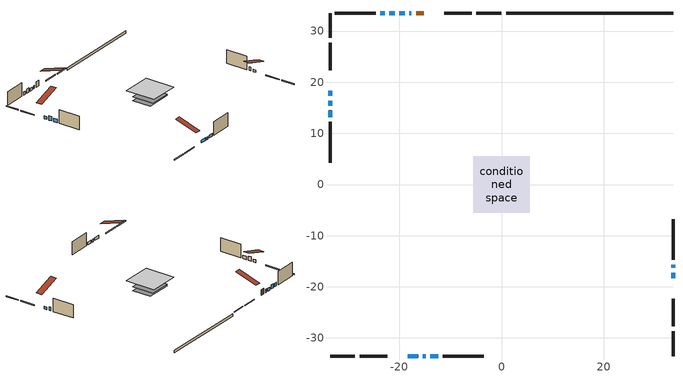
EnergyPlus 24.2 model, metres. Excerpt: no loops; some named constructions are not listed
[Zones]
conditioned space
 floor adiabatic (Floor1 construction): -4.02,-4.02 -4.02,4.02 4.02,4.02 4.02,-4.02 z0.91
 floor adiabatic (AdiabaticFloorConstruction): -5.48,-5.48 -5.48,5.48 5.48,5.48 5.48,-5.48 z3.35
 floor foundation (Slab1 construction): -4.72,-3.43 -4.72,3.43 4.72,3.43 4.72,-3.43 z0
 wall outside (RimJoist1 construction): -0.02,33.53 -4.9,33.53 / -33.53,-33.53 -28.65,-33.53 / -33.53,33.53 -33.53,28.65 / 33.53,-33.53 33.53,-28.65 z0.91:1.21
 wall outside (RimJoist2 construction): -5.82,33.53 -11.21,33.53 / -27.72,-33.53 -22.34,-33.53 / -33.53,27.72 -33.53,22.34 / 33.53,-27.72 33.53,-22.34 z0.91:1.21
 wall outside (AdiabaticWallConstruction 1): -15.19,33.53 -16.67,33.53 z0.91:2.94
 wall outside (AdiabaticWallConstruction): -17.6,33.53 -18.02,33.53 / -22.84,33.53 -23.68,33.53 / 33.53,-16.31 33.53,-15.67 / -33.53,14.47 -33.53,13.19 z0.91:2.13; -18.94,33.53 -19.96,33.53 / -33.53,18.36 -33.53,17.34 / -18.35,-33.53 -16.32,-33.53 / -13.91,-33.53 -12.38,-33.53 z0.91:1.93; -20.89,33.53 -21.91,33.53 / -33.53,16.41 -33.53,15.39 z0.91:2.43; 33.53,-18.36 33.53,-17.23 z0.91:1.73; -15.4,-33.53 -14.84,-33.53 z0.91:1.83
 wall outside (Wall1 construction): -24.61,33.53 -32.6,33.53 / -11.46,-33.53 -3.47,-33.53 / -33.53,12.26 -33.53,4.28 / 33.53,-14.74 33.53,-6.75 z0.91:5.79
 wall foundation (FoundationWall1 construction): 33.53,33.53 0.91,33.53 z0:0.91
 window (WindowConstruction 10): -17.6,33.53 -18.02,33.53 z0.91:2.13
 window (WindowConstruction 5): -18.95,33.53 -19.96,33.53 z0.91:1.92
 window (WindowConstruction 6): -20.89,33.53 -21.91,33.53 z0.91:2.43
 window (WindowConstruction 7): 33.53,-18.35 33.53,-17.24 z0.91:1.72
 window (WindowConstruction 8): -33.53,18.35 -33.53,17.34 z0.91:1.92
 window (WindowConstruction 9): -33.53,16.41 -33.53,15.4 z0.91:2.43
 window (WindowConstruction): -18.35,-33.53 -16.32,-33.53 z0.91:1.92
 window (WindowConstruction 1): -22.84,33.53 -23.68,33.53 z0.91:2.13
 window (WindowConstruction 2): 33.53,-16.31 33.53,-15.67 z0.91:2.13
 window (WindowConstruction 3): -33.53,14.47 -33.53,13.19 z0.91:2.13
 window (WindowConstruction 11): -15.39,-33.53 -14.84,-33.53 z0.91:1.82
 window (WindowConstruction 4): -13.91,-33.53 -12.38,-33.53 z0.91:1.92
 door (Door): -15.19,33.53 -16.67,33.53 z0.91:2.94
 ceiling adiabatic (AdiabaticFloorConstruction): 5.48,-5.48 5.48,5.48 -5.48,5.48 -5.48,-5.48 z3.35
 roof outside (Roof1 construction): -14.26,33.53,5.79 -14.26,25.46,8.48 -12.13,25.46,8.48 -12.13,33.53,5.79; -19.28,-33.53,5.79 -19.28,-25.46,8.48 -21.41,-25.46,8.48 -21.41,-33.53,5.79; -33.53,19.28,5.79 -25.46,19.28,8.48 -25.46,21.41,8.48 -33.53,21.41,5.79; 33.53,-19.28,5.79 25.46,-19.28,8.48 25.46,-21.41,8.48 33.53,-21.41,5.79
[EnergyManagementSystem:OutputVariable] Type of Data in Variable=Summed; Update Frequency=ZoneTimestep
Name | EMS Variable | EMS Program or Subroutine | Units
clg_unmet_hours_annual_outvar; Energy Management System Output Variable 4 | clg_unmet_hours | unmet_hours_program | hr
loads_htg_roofs_annual_outvar; Energy Management System Output Variable 5 | loads_htg_roofs | component_loads_program | J
loads_htg_ceilings_annual_outvar; Energy Management System Output Variable 6 | loads_htg_ceilings | component_loads_program | J
loads_htg_walls_annual_outvar; Energy Management System Output Variable 7 | loads_htg_walls | component_loads_program | J
loads_htg_rim_joists_annual_outvar; Energy Management System Output Variable 8 | loads_htg_rim_joists | component_loads_program | J
loads_htg_foundation_walls_annual_outvar; Energy Management System Output Variable 9 | loads_htg_foundation_walls | component_loads_program | J
loads_htg_doors_annual_outvar; Energy Management System Output Variable 10 | loads_htg_doors | component_loads_program | J
loads_htg_windows_conduction_annual_outvar; Energy Management System Output Variable 11 | loads_htg_windows_conduction | component_loads_program | J
loads_htg_windows_solar_annual_outvar; Energy Management System Output Variable 12 | loads_htg_windows_solar | component_loads_program | J
loads_htg_skylights_conduction_annual_outvar; Energy Management System Output Variable 13 | loads_htg_skylights_conduction | component_loads_program | J
loads_htg_skylights_solar_annual_outvar; Energy Management System Output Variable 14 | loads_htg_skylights_solar | component_loads_program | J
loads_htg_floors_annual_outvar; Energy Management System Output Variable 15 | loads_htg_floors | component_loads_program | J
loads_htg_slabs_annual_outvar; Energy Management System Output Variable 16 | loads_htg_slabs | component_loads_program | J
loads_htg_internal_mass_annual_outvar; Energy Management System Output Variable 17 | loads_htg_internal_mass | component_loads_program | J
loads_htg_infil_annual_outvar; Energy Management System Output Variable 18 | loads_htg_infil | component_loads_program | J
loads_htg_natvent_annual_outvar; Energy Management System Output Variable 19 | loads_htg_natvent | component_loads_program | J
loads_htg_mechvent_annual_outvar; Energy Management System Output Variable 20 | loads_htg_mechvent | component_loads_program | J
loads_htg_whf_annual_outvar; Energy Management System Output Variable 21 | loads_htg_whf | component_loads_program | J
loads_htg_ducts_annual_outvar; Energy Management System Output Variable 22 | loads_htg_ducts | component_loads_program | J
loads_htg_intgains_annual_outvar; Energy Management System Output Variable 23 | loads_htg_intgains | component_loads_program | J
loads_htg_lighting_annual_outvar; Energy Management System Output Variable 24 | loads_htg_lighting | component_loads_program | J
loads_clg_roofs_annual_outvar; Energy Management System Output Variable 25 | loads_clg_roofs | component_loads_program | J
loads_clg_ceilings_annual_outvar; Energy Management System Output Variable 26 | loads_clg_ceilings | component_loads_program | J
loads_clg_walls_annual_outvar; Energy Management System Output Variable 27 | loads_clg_walls | component_loads_program | J
loads_clg_rim_joists_annual_outvar; Energy Management System Output Variable 28 | loads_clg_rim_joists | component_loads_program | J
loads_clg_foundation_walls_annual_outvar; Energy Management System Output Variable 29 | loads_clg_foundation_walls | component_loads_program | J
loads_clg_doors_annual_outvar; Energy Management System Output Variable 30 | loads_clg_doors | component_loads_program | J
loads_clg_windows_conduction_annual_outvar; Energy Management System Output Variable 31 | loads_clg_windows_conduction | component_loads_program | J
loads_clg_windows_solar_annual_outvar; Energy Management System Output Variable 32 | loads_clg_windows_solar | component_loads_program | J
loads_clg_skylights_conduction_annual_outvar; Energy Management System Output Variable 33 | loads_clg_skylights_conduction | component_loads_program | J
loads_clg_skylights_solar_annual_outvar; Energy Management System Output Variable 34 | loads_clg_skylights_solar | component_loads_program | J
loads_clg_floors_annual_outvar; Energy Management System Output Variable 35 | loads_clg_floors | component_loads_program | J
loads_clg_slabs_annual_outvar; Energy Management System Output Variable 36 | loads_clg_slabs | component_loads_program | J
loads_clg_internal_mass_annual_outvar; Energy Management System Output Variable 37 | loads_clg_internal_mass | component_loads_program | J
loads_clg_infil_annual_outvar; Energy Management System Output Variable 38 | loads_clg_infil | component_loads_program | J
loads_clg_natvent_annual_outvar; Energy Management System Output Variable 39 | loads_clg_natvent | component_loads_program | J
loads_clg_mechvent_annual_outvar; Energy Management System Output Variable 40 | loads_clg_mechvent | component_loads_program | J
loads_clg_whf_annual_outvar; Energy Management System Output Variable 41 | loads_clg_whf | component_loads_program | J
loads_clg_ducts_annual_outvar; Energy Management System Output Variable 42 | loads_clg_ducts | component_loads_program | J
loads_clg_intgains_annual_outvar; Energy Management System Output Variable 43 | loads_clg_intgains | component_loads_program | J
loads_clg_lighting_annual_outvar; Energy Management System Output Variable 44 | loads_clg_lighting | component_loads_program | J
loads_htg_tot_annual_outvar; Energy Management System Output Variable 1; Energy Management System Output Variable 45 | loads_htg_tot | total_loads_program | J
loads_clg_tot_annual_outvar; Energy Management System Output Variable 2; Energy Management System Output Variable 46 | loads_clg_tot | total_loads_program | J
Energy Management System Output Variable 3 | htg_unmet_hours | unmet_hours_program | hr
[Schedule:Day:Interval]
interior lighting schedule day 6: No, 01:00, 0.0745455, 04:00, 0.0621212, 05:00, 0.0683333, 06:00, 0.111818, 07:00, 0.186364, 08:00, 0.236061, 10:00, 0.254697, 11:00, 0.242273, 12:00, 0.229848, 13:00, 0.223636, 14:00, 0.217424, 15:00, 0.229848, 16:00, 0.254697, 17:00, 0.310606, 18:00, 0.403788, 19:00, 0.534242, 20:00, 0.658485, 21:00, 0.683333, 22:00, 0.490758, 23:00, 0.248485, 24:00, 0.111818
interior lighting schedule day 7: No, 01:00, 0.08, 04:00, 0.0666667, 05:00, 0.0733333, 06:00, 0.12, 07:00, 0.2, 08:00, 0.253333, 10:00, 0.273333, 11:00, 0.26, 12:00, 0.246667, 13:00, 0.24, 14:00, 0.233333, 15:00, 0.246667, 16:00, 0.273333, 17:00, 0.333333, 18:00, 0.433333, 19:00, 0.573333, 20:00, 0.706667, 21:00, 0.733333, 22:00, 0.526667, 23:00, 0.266667, 24:00, 0.12
interior lighting schedule day 8: No, 01:00, 0.0890909, 04:00, 0.0742424, 05:00, 0.0816667, 06:00, 0.133636, 07:00, 0.222727, 08:00, 0.282121, 10:00, 0.304394, 11:00, 0.289545, 12:00, 0.274697, 13:00, 0.267273, 14:00, 0.259848, 15:00, 0.274697, 16:00, 0.304394, 17:00, 0.371212, 18:00, 0.482576, 19:00, 0.638485, 20:00, 0.78697, 21:00, 0.816667, 22:00, 0.586515, 23:00, 0.29697, 24:00, 0.133636
interior lighting schedule day 9: No, 01:00, 0.0972727, 04:00, 0.0810606, 05:00, 0.0891667, 06:00, 0.145909, 07:00, 0.243182, 08:00, 0.30803, 10:00, 0.332348, 11:00, 0.316136, 12:00, 0.299924, 13:00, 0.291818, 14:00, 0.283712, 15:00, 0.299924, 16:00, 0.332348, 17:00, 0.405303, 18:00, 0.526894, 19:00, 0.697121, 20:00, 0.859242, 21:00, 0.891667, 22:00, 0.640379, 23:00, 0.324242, 24:00, 0.145909
interior lighting schedule day 10: No, 01:00, 0.105455, 04:00, 0.0878788, 05:00, 0.0966667, 06:00, 0.158182, 07:00, 0.263636, 08:00, 0.333939, 10:00, 0.360303, 11:00, 0.342727, 12:00, 0.325152, 13:00, 0.316364, 14:00, 0.307576, 15:00, 0.325152, 16:00, 0.360303, 17:00, 0.439394, 18:00, 0.571212, 19:00, 0.755758, 20:00, 0.931515, 21:00, 0.966667, 22:00, 0.694242, 23:00, 0.351515, 24:00, 0.158182
interior lighting schedule day 11: No, 01:00, 0.109091, 04:00, 0.0909091, 05:00, 0.1, 06:00, 0.163636, 07:00, 0.272727, 08:00, 0.345455, 10:00, 0.372727, 11:00, 0.354545, 12:00, 0.336364, 13:00, 0.327273, 14:00, 0.318182, 15:00, 0.336364, 16:00, 0.372727, 17:00, 0.454545, 18:00, 0.590909, 19:00, 0.781818, 20:00, 0.963636, 21:00, 1, 22:00, 0.718182, 23:00, 0.363636, 24:00, 0.163636
occupants schedule day: No, 05:00, 0.426829, 06:00, 0.719512, 07:00, 1, 08:00, 0.670732, 09:00, 0.329268, 14:00, 0.170732, 15:00, 0.231707, 16:00, 0.329268, 17:00, 0.5, 18:00, 0.670732, 19:00, 0.829268, 21:00, 1, 22:00, 0.853659, 23:00, 0.646341, 24:00, 0.426829
occupants schedule default day; clothes dryer schedule default day; cooking range schedule default day; mech vent bath fan 0 schedule default day; mech vent bath fan 1 schedule default day; misc plug loads schedule default day; general water use schedule default day; clothes dryer exhaust 0 schedule default day; cooling season schedule day; cooling season schedule day 2; cooling season schedule default day; exterior lighting schedule default day; natural vent schedule default day: No, 24:00, 0
clothes dryer schedule day; clothes dryer exhaust 0 schedule day: No, 01:00, 0.123457, 02:00, 0.0740741, 03:00, 0.0493827, 04:00, 0.0246914, 05:00, 0.0493827, 06:00, 0.0740741, 07:00, 0.197531, 08:00, 0.395062, 09:00, 0.592593, 10:00, 0.839506, 11:00, 0.962963, 12:00, 1, 13:00, 0.91358, 14:00, 0.82716, 15:00, 0.716049, 16:00, 0.753086, 17:00, 0.679012, 18:00, 0.666667, 20:00, 0.62963, 21:00, 0.641975, 22:00, 0.666667, 23:00, 0.54321, 24:00, 0.296296
cooking range schedule day: No, 05:00, 0.0597015, 06:00, 0.11194, 07:00, 0.171642, 08:00, 0.291045, 11:00, 0.343284, 12:00, 0.402985, 13:00, 0.462687, 14:00, 0.343284, 15:00, 0.291045, 16:00, 0.402985, 17:00, 0.567164, 18:00, 1, 19:00, 0.850746, 20:00, 0.432836, 21:00, 0.291045, 22:00, 0.231343, 23:00, 0.171642, 24:00, 0.11194
mech vent bath fan 0 schedule day; mech vent bath fan 1 schedule day: No, 07:00, 0, 08:00, 1, 09:00, 0.2, 24:00, 0
misc plug loads schedule day: No, 06:00, 0.705882, 07:00, 0.745098, 08:00, 0.803922, 15:00, 0.823529, 16:00, 0.862745, 17:00, 0.921569, 18:00, 0.980392, 19:00, 1, 20:00, 0.980392, 21:00, 0.941176, 22:00, 0.862745, 23:00, 0.784314, 24:00, 0.72549
general water use schedule day: No, 01:00, 0.315068, 03:00, 0.287671, 04:00, 0.342466, 05:00, 0.369863, 06:00, 0.520548, 07:00, 0.60274, 08:00, 0.534247, 10:00, 0.506849, 11:00, 0.465753, 14:00, 0.479452, 15:00, 0.534247, 16:00, 0.589041, 17:00, 0.69863, 18:00, 0.876712, 19:00, 0.890411, 20:00, 0.986301, 21:00, 1, 22:00, 0.863014, 23:00, 0.616438, 24:00, 0.465753
cooling season schedule day 1: No, 24:00, 1
exterior lighting schedule day: No, 01:00, 0.566667, 03:00, 0.524167, 05:00, 0.495833, 06:00, 0.5525, 07:00, 0.623333, 08:00, 0.580833, 09:00, 0.439167, 10:00, 0.354167, 12:00, 0.34, 13:00, 0.354167, 14:00, 0.396667, 15:00, 0.425, 16:00, 0.495833, 17:00, 0.623333, 18:00, 0.793333, 19:00, 0.906667, 20:00, 0.963333, 21:00, 0.991667, 22:00, 0.920833, 23:00, 0.793333, 24:00, 0.665833
exterior lighting schedule day 1: No, 01:00, 0.528571, 03:00, 0.488929, 05:00, 0.4625, 06:00, 0.515357, 07:00, 0.581429, 08:00, 0.541786, 09:00, 0.409643, 10:00, 0.330357, 12:00, 0.317143, 13:00, 0.330357, 14:00, 0.37, 15:00, 0.396429, 16:00, 0.4625, 17:00, 0.581429, 18:00, 0.74, 19:00, 0.845714, 20:00, 0.898571, 21:00, 0.925, 22:00, 0.858929, 23:00, 0.74, 24:00, 0.621071
exterior lighting schedule day 10: No, 01:00, 0.552381, 03:00, 0.510952, 05:00, 0.483333, 06:00, 0.538571, 07:00, 0.607619, 08:00, 0.56619, 09:00, 0.428095, 10:00, 0.345238, 12:00, 0.331429, 13:00, 0.345238, 14:00, 0.386667, 15:00, 0.414286, 16:00, 0.483333, 17:00, 0.607619, 18:00, 0.773333, 19:00, 0.88381, 20:00, 0.939048, 21:00, 0.966667, 22:00, 0.897619, 23:00, 0.773333, 24:00, 0.649048
exterior lighting schedule day 11: No, 01:00, 0.571429, 03:00, 0.528571, 05:00, 0.5, 06:00, 0.557143, 07:00, 0.628571, 08:00, 0.585714, 09:00, 0.442857, 10:00, 0.357143, 12:00, 0.342857, 13:00, 0.357143, 14:00, 0.4, 15:00, 0.428571, 16:00, 0.5, 17:00, 0.628571, 18:00, 0.8, 19:00, 0.914286, 20:00, 0.971429, 21:00, 1, 22:00, 0.928571, 23:00, 0.8, 24:00, 0.671429
exterior lighting schedule day 2: No, 01:00, 0.485714, 03:00, 0.449286, 05:00, 0.425, 06:00, 0.473571, 07:00, 0.534286, 08:00, 0.497857, 09:00, 0.376429, 10:00, 0.303571, 12:00, 0.291429, 13:00, 0.303571, 14:00, 0.34, 15:00, 0.364286, 16:00, 0.425, 17:00, 0.534286, 18:00, 0.68, 19:00, 0.777143, 20:00, 0.825714, 21:00, 0.85, 22:00, 0.789286, 23:00, 0.68, 24:00, 0.570714
exterior lighting schedule day 3: No, 01:00, 0.442857, 03:00, 0.409643, 05:00, 0.3875, 06:00, 0.431786, 07:00, 0.487143, 08:00, 0.453929, 09:00, 0.343214, 10:00, 0.276786, 12:00, 0.265714, 13:00, 0.276786, 14:00, 0.31, 15:00, 0.332143, 16:00, 0.3875, 17:00, 0.487143, 18:00, 0.62, 19:00, 0.708571, 20:00, 0.752857, 21:00, 0.775, 22:00, 0.719643, 23:00, 0.62, 24:00, 0.520357
exterior lighting schedule day 4: No, 01:00, 0.4, 03:00, 0.37, 05:00, 0.35, 06:00, 0.39, 07:00, 0.44, 08:00, 0.41, 09:00, 0.31, 10:00, 0.25, 12:00, 0.24, 13:00, 0.25, 14:00, 0.28, 15:00, 0.3, 16:00, 0.35, 17:00, 0.44, 18:00, 0.56, 19:00, 0.64, 20:00, 0.68, 21:00, 0.7, 22:00, 0.65, 23:00, 0.56, 24:00, 0.47
exterior lighting schedule day 5: No, 01:00, 0.380952, 03:00, 0.352381, 05:00, 0.333333, 06:00, 0.371429, 07:00, 0.419048, 08:00, 0.390476, 09:00, 0.295238, 10:00, 0.238095, 12:00, 0.228571, 13:00, 0.238095, 14:00, 0.266667, 15:00, 0.285714, 16:00, 0.333333, 17:00, 0.419048, 18:00, 0.533333, 19:00, 0.609524, 20:00, 0.647619, 21:00, 0.666667, 22:00, 0.619048, 23:00, 0.533333, 24:00, 0.447619
exterior lighting schedule day 6: No, 01:00, 0.390476, 03:00, 0.36119, 05:00, 0.341667, 06:00, 0.380714, 07:00, 0.429524, 08:00, 0.400238, 09:00, 0.302619, 10:00, 0.244048, 12:00, 0.234286, 13:00, 0.244048, 14:00, 0.273333, 15:00, 0.292857, 16:00, 0.341667, 17:00, 0.429524, 18:00, 0.546667, 19:00, 0.624762, 20:00, 0.66381, 21:00, 0.683333, 22:00, 0.634524, 23:00, 0.546667, 24:00, 0.45881
exterior lighting schedule day 7: No, 01:00, 0.419048, 03:00, 0.387619, 05:00, 0.366667, 06:00, 0.408571, 07:00, 0.460952, 08:00, 0.429524, 09:00, 0.324762, 10:00, 0.261905, 12:00, 0.251429, 13:00, 0.261905, 14:00, 0.293333, 15:00, 0.314286, 16:00, 0.366667, 17:00, 0.460952, 18:00, 0.586667, 19:00, 0.670476, 20:00, 0.712381, 21:00, 0.733333, 22:00, 0.680952, 23:00, 0.586667, 24:00, 0.492381
exterior lighting schedule day 8: No, 01:00, 0.466667, 03:00, 0.431667, 05:00, 0.408333, 06:00, 0.455, 07:00, 0.513333, 08:00, 0.478333, 09:00, 0.361667, 10:00, 0.291667, 12:00, 0.28, 13:00, 0.291667, 14:00, 0.326667, 15:00, 0.35, 16:00, 0.408333, 17:00, 0.513333, 18:00, 0.653333, 19:00, 0.746667, 20:00, 0.793333, 21:00, 0.816667, 22:00, 0.758333, 23:00, 0.653333, 24:00, 0.548333
exterior lighting schedule day 9: No, 01:00, 0.509524, 03:00, 0.47131, 05:00, 0.445833, 06:00, 0.496786, 07:00, 0.560476, 08:00, 0.522262, 09:00, 0.394881, 10:00, 0.318452, 12:00, 0.305714, 13:00, 0.318452, 14:00, 0.356667, 15:00, 0.382143, 16:00, 0.445833, 17:00, 0.560476, 18:00, 0.713333, 19:00, 0.815238, 20:00, 0.86619, 21:00, 0.891667, 22:00, 0.827976, 23:00, 0.713333, 24:00, 0.59869
[Schedule:Week:Daily]
clothes dryer exhaust 0 schedule Week Rule - Jan1-Dec31: clothes dryer exhaust 0 schedule day, clothes dryer exhaust 0 schedule day, clothes dryer exhaust 0 schedule day, clothes dryer exhaust 0 schedule day, clothes dryer exhaust 0 schedule day, clothes dryer exhaust 0 schedule day, clothes dryer exhaust 0 schedule day, clothes dryer exhaust 0 schedule default day, clothes dryer exhaust 0 schedule default day, clothes dryer exhaust 0 schedule default day, clothes dryer exhaust 0 schedule default day, clothes dryer exhaust 0 schedule default day
cooling season schedule Week Rule - Jan1-May26: cooling season schedule day, cooling season schedule day, cooling season schedule day, cooling season schedule day, cooling season schedule day, cooling season schedule day, cooling season schedule day, cooling season schedule default day, cooling season schedule default day, cooling season schedule default day, cooling season schedule default day, cooling season schedule default day
cooling season schedule Week Rule - May27-Jun2: cooling season schedule day, cooling season schedule day, cooling season schedule day, cooling season schedule day, cooling season schedule day, cooling season schedule day 1, cooling season schedule day 1, cooling season schedule default day, cooling season schedule default day, cooling season schedule default day, cooling season schedule default day, cooling season schedule default day
cooling season schedule Week Rule - Jun3-Aug25: cooling season schedule day 1, cooling season schedule day 1, cooling season schedule day 1, cooling season schedule day 1, cooling season schedule day 1, cooling season schedule day 1, cooling season schedule day 1, cooling season schedule default day, cooling season schedule default day, cooling season schedule default day, cooling season schedule default day, cooling season schedule default day
cooling season schedule Week Rule - Aug26-Sep1: cooling season schedule day 1, cooling season schedule day 1, cooling season schedule day 1, cooling season schedule day 1, cooling season schedule day 1, cooling season schedule day 1, cooling season schedule day 2, cooling season schedule default day, cooling season schedule default day, cooling season schedule default day, cooling season schedule default day, cooling season schedule default day
cooling season schedule Week Rule - Sep2-Dec31: cooling season schedule day 2, cooling season schedule day 2, cooling season schedule day 2, cooling season schedule day 2, cooling season schedule day 2, cooling season schedule day 2, cooling season schedule day 2, cooling season schedule default day, cooling season schedule default day, cooling season schedule default day, cooling season schedule default day, cooling season schedule default day
natural vent schedule Week Rule - Jan1-Dec31: natural vent schedule default day, natural vent schedule default day, natural vent schedule default day, natural vent schedule default day, natural vent schedule default day, natural vent schedule default day, natural vent schedule default day, natural vent schedule default day, natural vent schedule default day, natural vent schedule default day, natural vent schedule default day, natural vent schedule default day
[Schedule:Year]
clothes dryer exhaust 0 schedule: clothes dryer exhaust 0 schedule Week Rule - Jan1-Dec31, 1, 1, 12, 31
cooling season schedule: cooling season schedule Week Rule - Jan1-May26, 1, 1, 5, 26, cooling season schedule Week Rule - May27-Jun2, 5, 27, 6, 2, cooling season schedule Week Rule - Jun3-Aug25, 6, 3, 8, 25, cooling season schedule Week Rule - Aug26-Sep1, 8, 26, 9, 1, cooling season schedule Week Rule - Sep2-Dec31, 9, 2, 12, 31
natural vent schedule: natural vent schedule Week Rule - Jan1-Dec31, 1, 1, 12, 31
